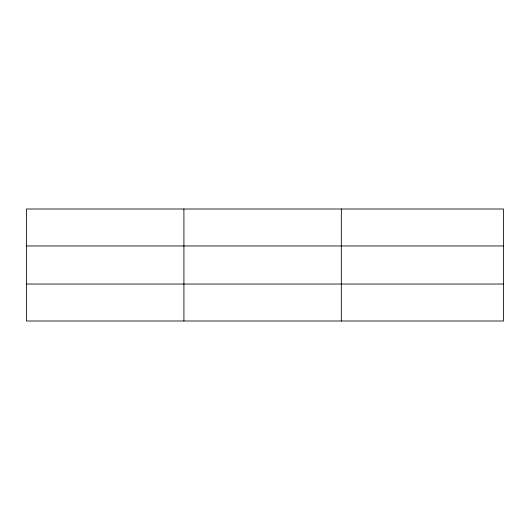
<?xml version="1.0" encoding="UTF-8"?>
<svg xmlns="http://www.w3.org/2000/svg" width="530" height="530" viewBox="0 0 530 530"><rect width="100%" height="100%" fill="white"/><g stroke="black" fill="none" stroke-linecap="round" stroke-linejoin="round"><path stroke-width="0.79" d="M183.91 208.999L183.91 321.001M341.32 208.999L341.32 321.001M503.5 284.04L503.5 321.001L26.5 321.001L26.5 208.999L503.5 208.999L503.5 284.04L26.5 284.04M26.5 245.96L503.5 245.96"/></g></svg>
